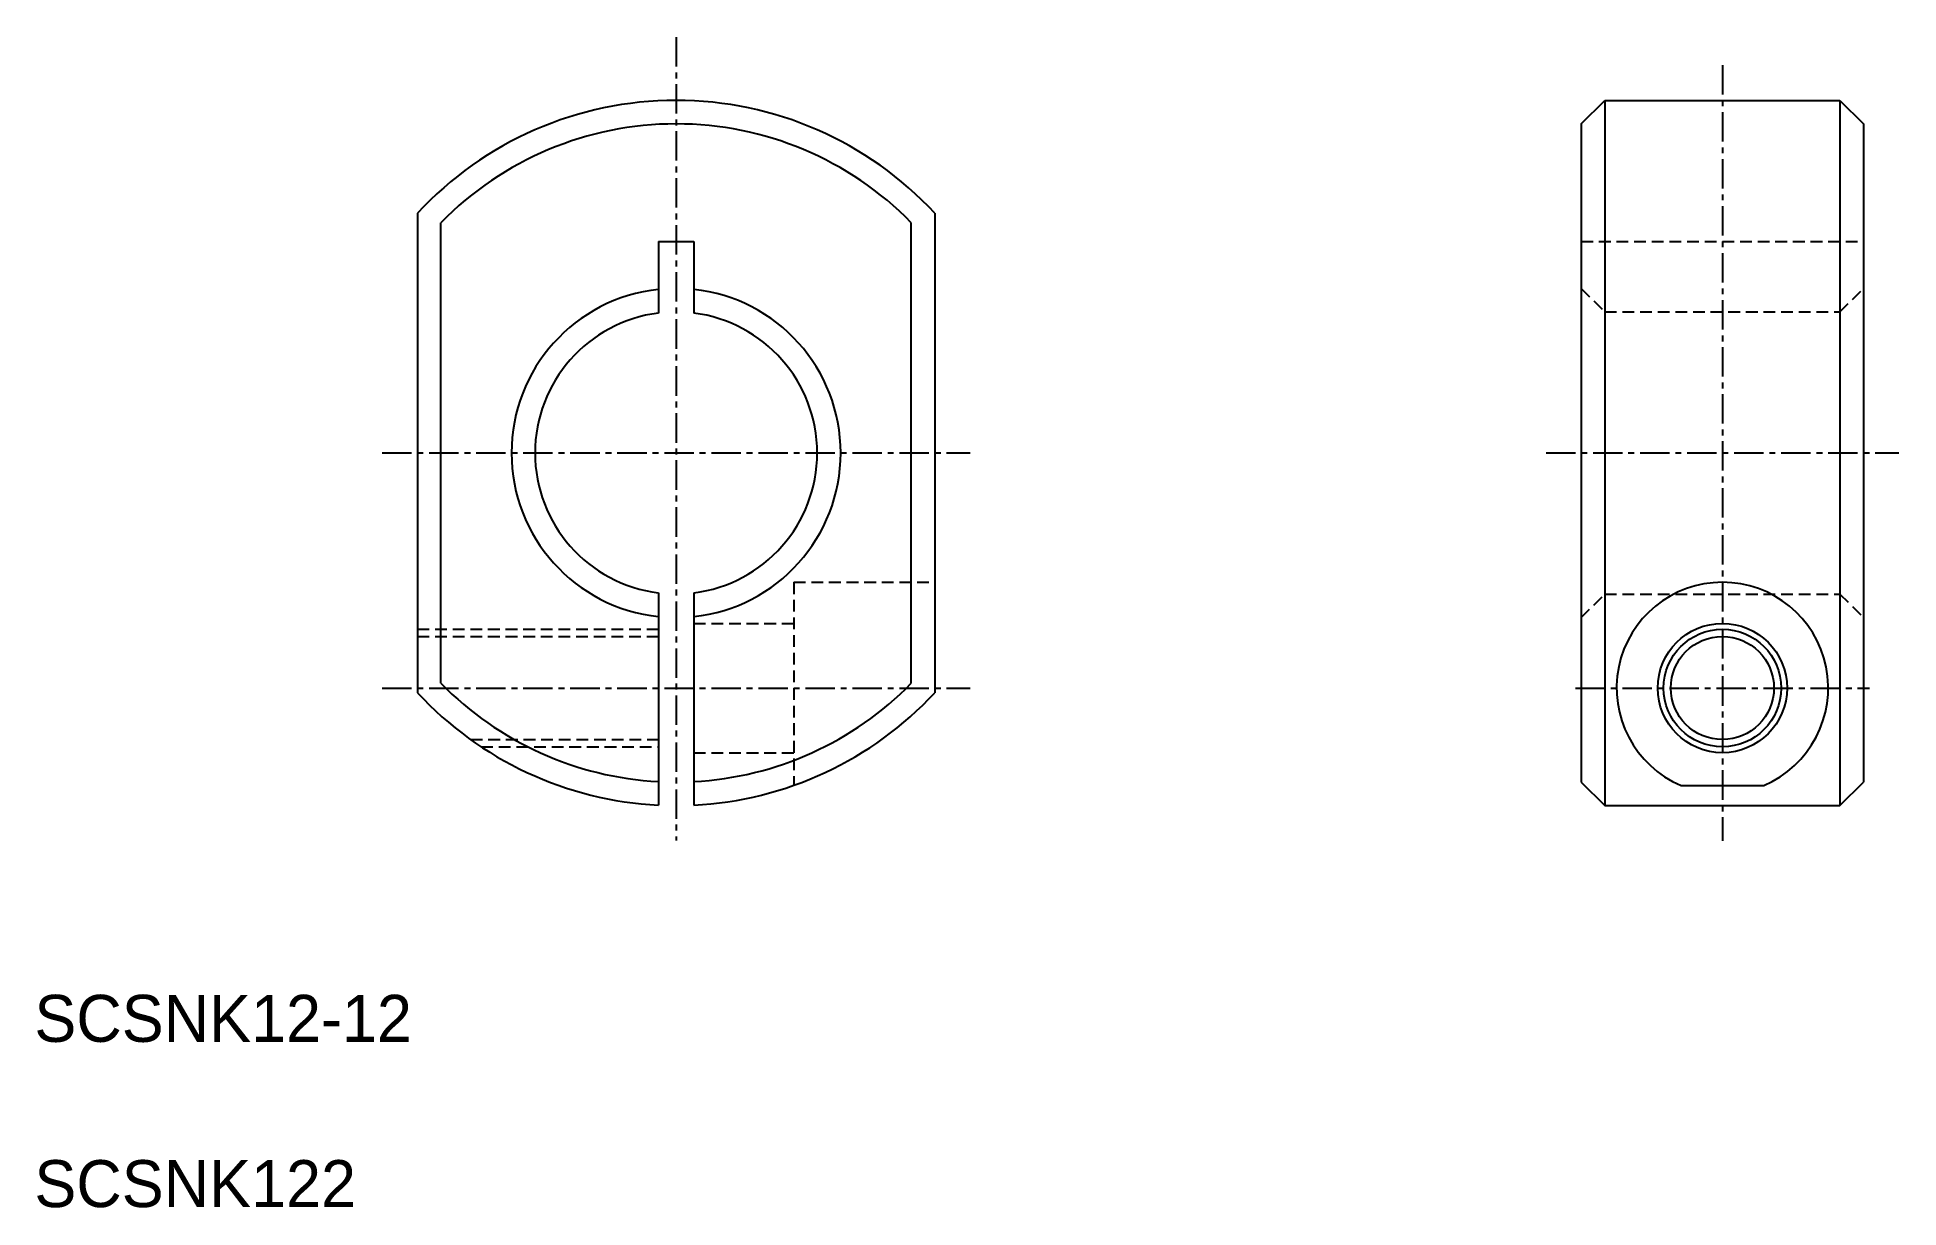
# Model space of a CAD drawing. Extents: x 73.6 to 152.8, y 87.1 to 136.9.
import ezdxf

# ---------------------------------------------------------------- set-up
doc = ezdxf.new("R2010")
doc.units = 0
doc.linetypes.add('CENTER', pattern=[2, 1.25, -0.25, 0.25, -0.25])
doc.linetypes.add('DASHED', pattern=[0.75, 0.5, -0.25])
doc.layers.get('0').update_dxf_attribs({"linetype": 'CONTINUOUS'})
doc.layers.add('CENTER', color=1, linetype='CENTER')

msp = doc.modelspace()

# ---------------------------------------------------------------- linework, layer by layer
at = {"color": 7, "linetype": 'CONTINUOUS'}
for p, q in [((139.285, 133.245), (140.285, 134.245)), ((140.285, 134.245), (150.285, 134.245)), ((140.285, 134.245), (140.285, 104.245)), ((150.285, 134.245), (150.285, 104.245)), ((150.285, 134.245), (151.285, 133.245)), ((139.285, 133.245), (139.285, 105.245)), ((151.285, 133.245), (151.285, 105.245)), ((89.793, 129.443), (89.793, 109.047)), ((90.793, 109.447), (90.793, 129.043)), ((110.793, 109.447), (110.793, 129.043)), ((111.793, 129.443), (111.793, 109.047)), ((100.043, 128.245), (101.543, 128.245)), ((100.043, 128.245), (100.043, 125.198)), ((101.543, 128.245), (101.543, 125.198)), ((100.043, 113.292), (100.043, 104.263)), ((101.543, 113.292), (101.543, 104.263)), ((139.285, 105.245), (140.285, 104.245)), ((143.526, 105.103), (147.044, 105.103)), ((150.285, 104.245), (151.285, 105.245)), ((140.285, 104.245), (150.285, 104.245))]:
    msp.add_line(p, q, dxfattribs=at)
at = {"color": 3, "linetype": 'DASHED'}
for p, q in [((139.285, 128.245), (151.285, 128.245)), ((139.285, 126.245), (140.285, 125.245)), ((150.285, 125.245), (151.285, 126.245)), ((140.285, 125.245), (150.285, 125.245)), ((140.285, 125.245), (140.285, 113.245)), ((150.285, 125.245), (150.285, 113.245)), ((105.793, 113.745), (111.793, 113.745)), ((105.793, 113.745), (105.793, 105.103)), ((139.285, 112.245), (140.285, 113.245)), ((140.285, 113.245), (150.285, 113.245)), ((150.285, 113.245), (151.285, 112.245)), ((89.793, 111.745), (100.043, 111.745)), ((101.543, 111.995), (105.793, 111.995)), ((89.793, 111.438), (100.043, 111.438)), ((92.057, 107.051), (100.043, 107.051)), ((92.501, 106.745), (100.043, 106.745)), ((101.543, 106.495), (105.793, 106.495))]:
    msp.add_line(p, q, dxfattribs=at)
at = {"color": 7, "linetype": 'CONTINUOUS'}
for radius in [2.75, 2.193]:
    msp.add_circle((145.285, 109.245), radius, dxfattribs=at)
at = {"color": 3, "linetype": 'CONTINUOUS'}
msp.add_circle((145.285, 109.245), 2.5, dxfattribs=at)
at = {"color": 7, "linetype": 'CONTINUOUS'}
for centre, radius, start, end in [((100.793, 119.245), 15, 42.83343, 137.16657), ((100.793, 119.245), 14, 44.41531, 135.58469), ((100.793, 119.245), 7, 96.15064, 263.84936), ((100.793, 119.245), 7, 276.15064, 83.84936), ((100.793, 119.245), 6, 97.18076, 262.81924), ((100.793, 119.245), 6, 277.18076, 82.81924), ((145.285, 109.245), 4.5, 293.00444, 246.99556), ((100.793, 119.245), 14, 224.41531, 266.92911), ((100.793, 119.245), 14, 273.07089, 315.58469), ((100.793, 119.245), 15, 222.83343, 267.13402), ((100.793, 119.245), 15, 272.86598, 317.16657)]:
    msp.add_arc(centre, radius, start, end, dxfattribs=at)
at = {"layer": 'CENTER', "color": 1, "linetype": 'CENTER'}
for p, q in [((100.793, 136.933), (100.793, 102.763)), ((145.285, 135.745), (145.285, 102.745)), ((88.293, 119.245), (113.293, 119.245)), ((137.785, 119.245), (152.785, 119.245)), ((88.293, 109.245), (113.293, 109.245)), ((139.035, 109.245), (151.535, 109.245))]:
    msp.add_line(p, q, dxfattribs=at)

# ---------------------------------------------------------------- texts
at = {"color": 7, "linetype": 'CONTINUOUS'}
for s, p in [('SCSNK12-12', (73.504, 94.192)), ('SCSNK122', (73.504, 87.161))]:
    msp.add_text(s, height=2, dxfattribs=at).set_placement(p)

doc.saveas('drawing.dxf')
